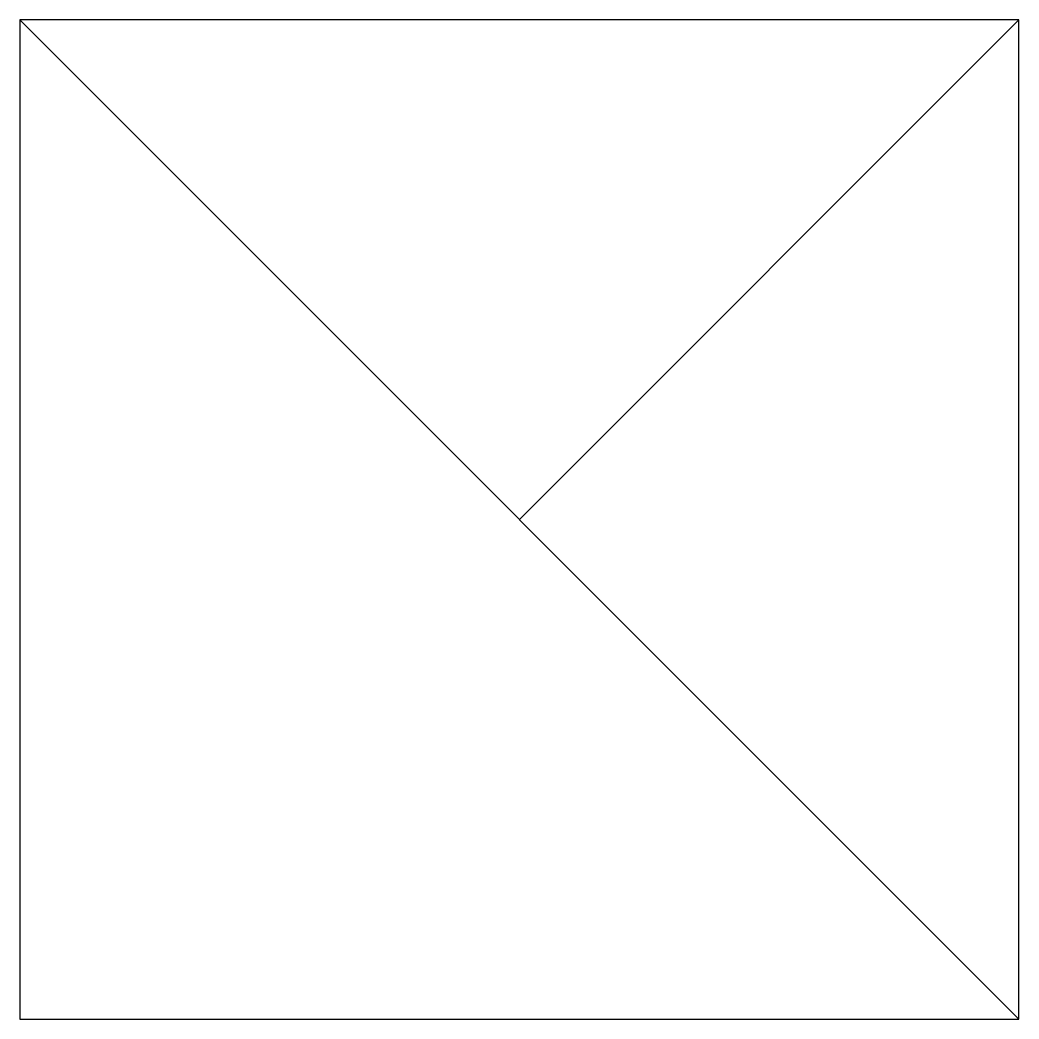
# Model space of a CAD drawing. Header units: millimetres. Extents: x -10116.746 to -10116.506, y 51.173 to 51.413.
import ezdxf

# ---------------------------------------------------------------- set-up
doc = ezdxf.new("R2010")
doc.units = ezdxf.units.MM
doc.header["$LTSCALE"] = 10
doc.layers.add('Tub_componentes', color=2, linetype='Continuous')

msp = doc.modelspace()

# ---------------------------------------------------------------- linework, layer by layer
at = {"layer": 'Tub_componentes'}
for p, q in [((-10116.74617, 51.41318), (-10116.50617, 51.17318)), ((-10116.50617, 51.41318), (-10116.62617, 51.29318))]:
    msp.add_line(p, q, dxfattribs=at)
msp.add_lwpolyline([(-10116.74617, 51.41318), (-10116.74617, 51.17318), (-10116.50617, 51.17318), (-10116.50617, 51.41318)], close=True, dxfattribs=at)

doc.saveas('drawing.dxf')
